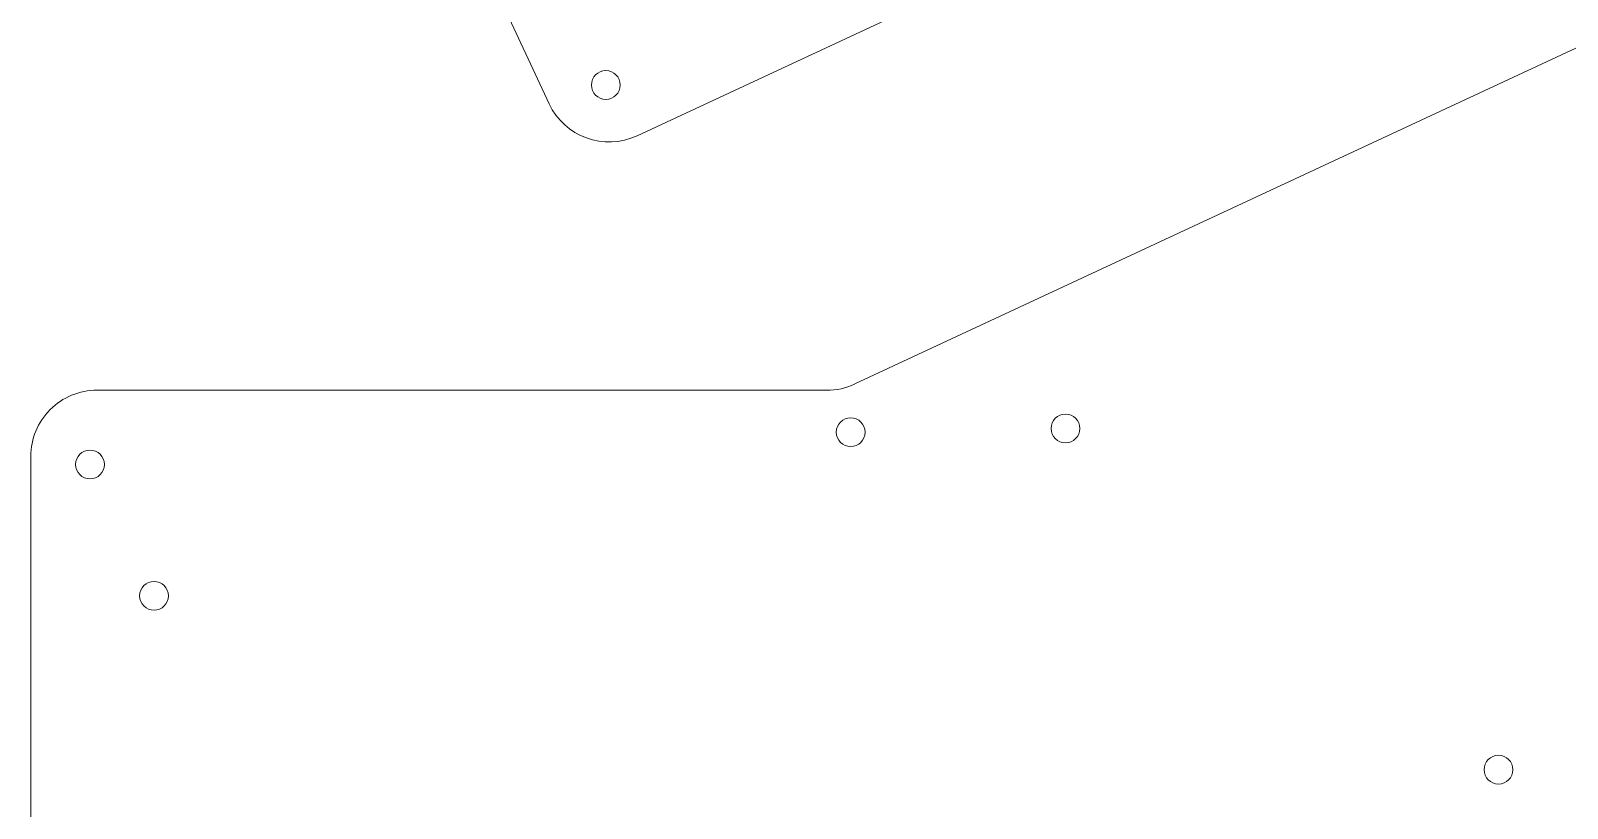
# Model space of a CAD drawing. Header units: millimetres. Extents: x -285 to 1112, y -5 to 442.
# Drawn here: x 418.5 to 580.9, y 111.2 to 193.4 of the extents above; entities that cross this region are included whole.
import ezdxf

# ---------------------------------------------------------------- set-up
doc = ezdxf.new("R2010")
doc.units = ezdxf.units.MM
doc.header["$MEASUREMENT"] = 0
doc.layers.add('Cutting lines', color=5, linetype='Continuous', lineweight=0)

msp = doc.modelspace()

# ---------------------------------------------------------------- linework, layer by layer
at = {"layer": 'Cutting lines', "lineweight": 0}
for p, q in [((447.31, 241.4), (473.27, 185.72)), ((562.14, 219.43), (482.57, 182.33)), ((505.57, 156.08), (585.13, 193.17)), ((425.48, 155.42), (502.61, 155.42)), ((418.48, 14.09), (418.48, 148.42))]:
    msp.add_line(p, q, dxfattribs=at)
for centre in [(479.26, 187.7), (527.85, 151.38), (505.15, 150.98), (424.74, 147.57), (431.51, 133.68), (573.62, 115.29)]:
    msp.add_circle(centre, 1.52, dxfattribs=at)
for centre, start, end in [((479.61, 188.68), 204.9998, 294.9954), ((502.61, 162.42), 269.9999, 294.9954), ((425.48, 148.42), 89.9999, 180)]:
    msp.add_arc(centre, 7, start, end, dxfattribs=at)

doc.saveas('drawing.dxf')
